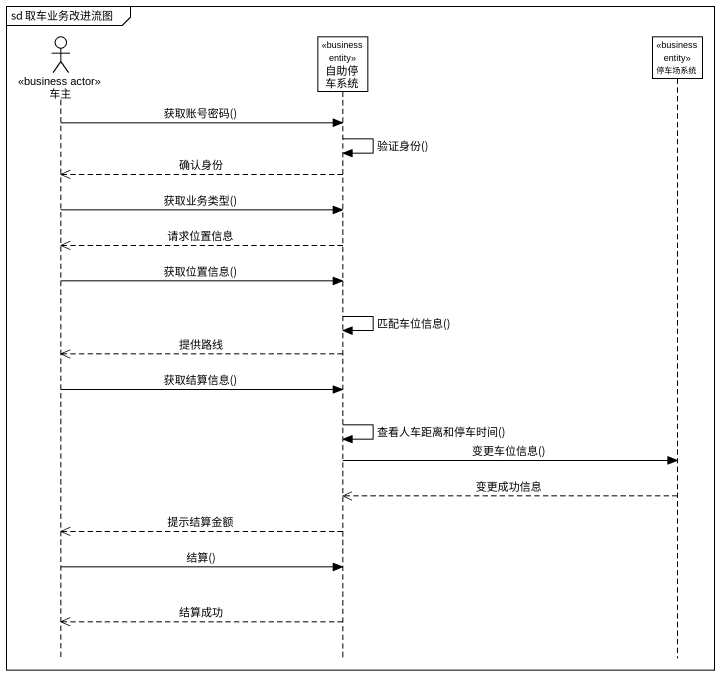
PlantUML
@startuml
mainframe sd 取车业务改进流图
hide footbox
actor 车主 <<business actor>>
participant 自助停车系统 <<business entity>>
participant 停车场系统 <<business entity>>

车主 -> 自助停车系统 : 获取账号密码()
自助停车系统 -> 自助停车系统 : 验证身份()
自助停车系统 -->> 车主 : 确认身份
车主 -> 自助停车系统 : 获取业务类型()
自助停车系统 -->> 车主 : 请求位置信息
车主 -> 自助停车系统 : 获取位置信息()
自助停车系统 -> 自助停车系统 : 匹配车位信息()
自助停车系统 -->> 车主 : 提供路线
车主 -> 自助停车系统 : 获取结算信息()
自助停车系统 -> 自助停车系统 : 查看人车距离和停车时间()
自助停车系统 -> 停车场系统 : 变更车位信息()
停车场系统 -->> 自助停车系统 : 变更成功信息
自助停车系统 -->> 车主 : 提示结算金额
车主 -> 自助停车系统 : 结算()
自助停车系统 -->> 车主 : 结算成功
@enduml
